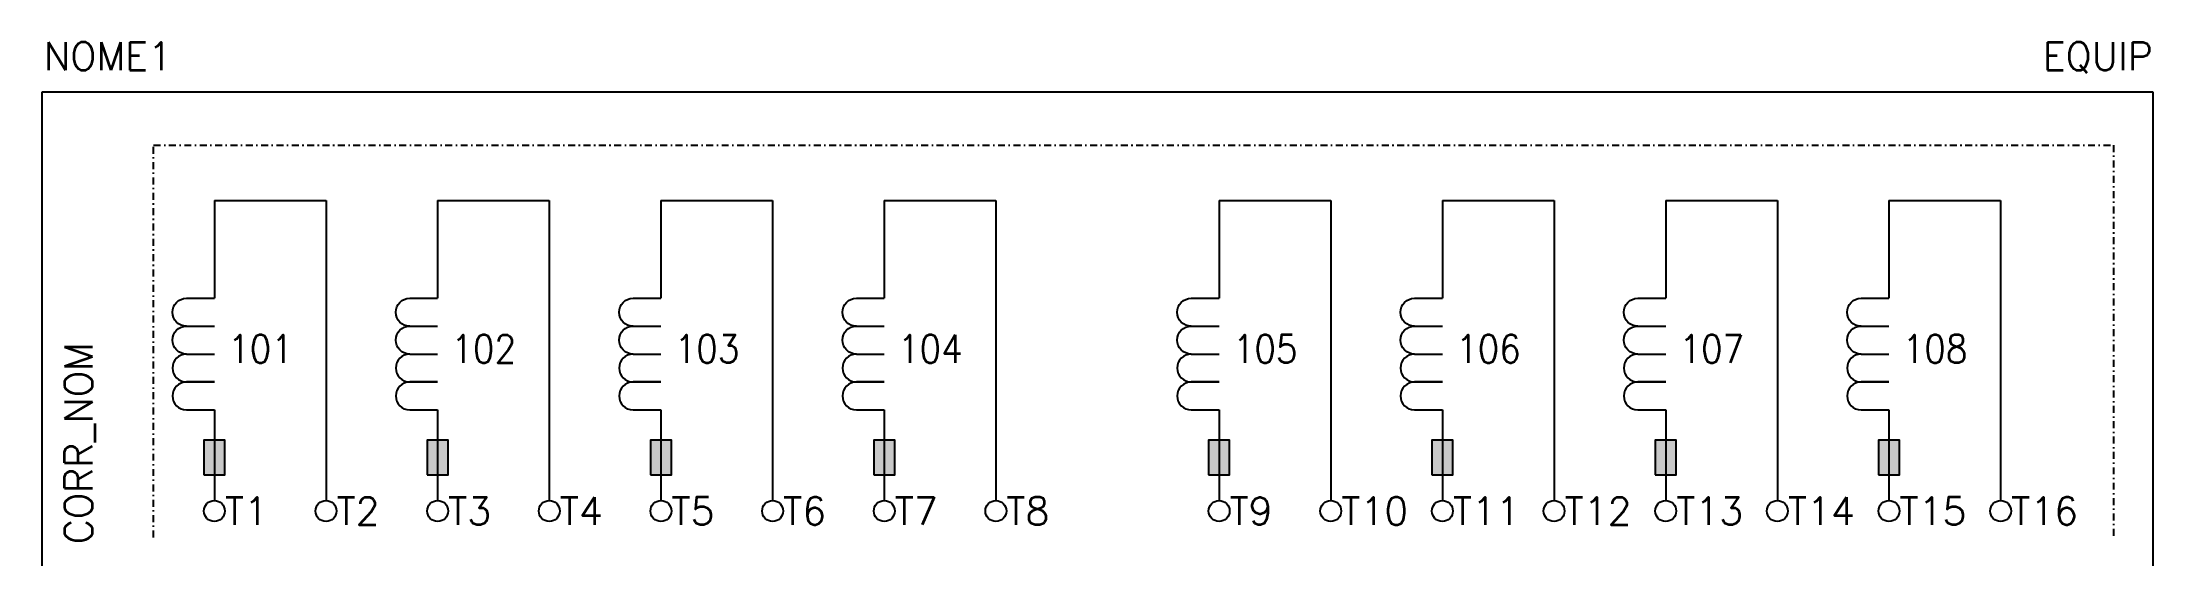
# Model space of a CAD drawing. Extents: x 377 to 529, y 279 to 317.
import ezdxf
from ezdxf.enums import TextEntityAlignment as Align

# ---------------------------------------------------------------- set-up
doc = ezdxf.new("R2010")
doc.units = 0
doc.header["$MEASUREMENT"] = 0
doc.linetypes.add('DASHDOT', pattern=[1, 0.5, -0.25, 0, -0.25])
doc.layers.get('0').update_dxf_attribs({"linetype": 'CONTINUOUS'})
doc.styles.add('ROMANS', font='romans')

# ---------------------------------------------------------------- blocks, each defined once
blk = doc.blocks.new('RETANG')
at = {"color": 0}
blk.add_lwpolyline([(2.5, 0), (2.5, 1.5), (0, 1.5), (0, 0)], close=True, dxfattribs=at)
blk.add_solid([(0, 0), (0, 1.5), (2.5, 0), (2.5, 1.5)], dxfattribs=at)

msp = doc.modelspace()

# ---------------------------------------------------------------- linework, layer by layer
at = {"color": 0}
for p, q in [((377.5, 313.35), (528.72, 313.35)), ((377.5, 279.36), (377.5, 313.35)), ((528.72, 313.35), (528.72, 279.36)), ((389.83, 305.54), (397.83, 305.54)), ((389.83, 305.54), (389.83, 298.54)), ((397.83, 305.54), (397.83, 284.04)), ((405.83, 305.54), (413.83, 305.54)), ((405.83, 305.54), (405.83, 298.54)), ((413.83, 305.54), (413.83, 284.04)), ((421.83, 305.54), (429.83, 305.54)), ((421.83, 305.54), (421.83, 298.54)), ((429.83, 305.54), (429.83, 284.04)), ((437.83, 305.54), (445.83, 305.54)), ((437.83, 305.54), (437.83, 298.54)), ((445.83, 305.54), (445.83, 284.04)), ((461.82, 305.54), (469.82, 305.54)), ((461.82, 305.54), (461.82, 298.54)), ((469.82, 305.54), (469.82, 284.04)), ((477.82, 305.54), (485.82, 305.54)), ((477.82, 305.54), (477.82, 298.54)), ((485.82, 305.54), (485.82, 284.04)), ((493.82, 305.54), (501.82, 305.54)), ((493.82, 305.54), (493.82, 298.54)), ((501.82, 305.54), (501.82, 284.04)), ((509.82, 305.54), (517.82, 305.54)), ((509.82, 305.54), (509.82, 298.54)), ((517.82, 305.54), (517.82, 284.04)), ((389.83, 290.54), (389.83, 284.04)), ((405.83, 290.54), (405.83, 284.04)), ((421.83, 290.54), (421.83, 284.04)), ((437.83, 290.54), (437.83, 284.04)), ((461.82, 290.54), (461.82, 284.04)), ((477.82, 290.54), (477.82, 284.04)), ((493.82, 290.54), (493.82, 284.04)), ((509.82, 290.54), (509.82, 284.04))]:
    msp.add_line(p, q, dxfattribs=at)
at = {"color": 7, "linetype": 'DASHDOT'}
for p, q in [((385.48, 309.52), (525.91, 309.52)), ((385.48, 281.4), (385.48, 309.52)), ((525.91, 309.52), (525.91, 281.4))]:
    msp.add_line(p, q, dxfattribs=at)
for p, q in [((387.83, 298.54), (389.83, 298.54)), ((403.83, 298.54), (405.83, 298.54)), ((419.83, 298.54), (421.83, 298.54)), ((435.83, 298.54), (437.83, 298.54)), ((459.82, 298.54), (461.82, 298.54)), ((475.82, 298.54), (477.82, 298.54)), ((491.82, 298.54), (493.82, 298.54)), ((507.82, 298.54), (509.82, 298.54)), ((387.83, 296.54), (389.83, 296.54)), ((403.83, 296.54), (405.83, 296.54)), ((419.83, 296.54), (421.83, 296.54)), ((435.83, 296.54), (437.83, 296.54)), ((459.82, 296.54), (461.82, 296.54)), ((475.82, 296.54), (477.82, 296.54)), ((491.82, 296.54), (493.82, 296.54)), ((507.82, 296.54), (509.82, 296.54)), ((387.83, 294.54), (389.83, 294.54)), ((387.83, 294.54), (389.83, 294.54)), ((403.83, 294.54), (405.83, 294.54)), ((403.83, 294.54), (405.83, 294.54)), ((419.83, 294.54), (421.83, 294.54)), ((419.83, 294.54), (421.83, 294.54)), ((435.83, 294.54), (437.83, 294.54)), ((435.83, 294.54), (437.83, 294.54)), ((459.82, 294.54), (461.82, 294.54)), ((459.82, 294.54), (461.82, 294.54)), ((475.82, 294.54), (477.82, 294.54)), ((475.82, 294.54), (477.82, 294.54)), ((491.82, 294.54), (493.82, 294.54)), ((491.82, 294.54), (493.82, 294.54)), ((507.82, 294.54), (509.82, 294.54)), ((507.82, 294.54), (509.82, 294.54)), ((389.83, 292.54), (387.83, 292.54)), ((387.83, 292.54), (389.83, 292.54)), ((403.83, 292.54), (405.83, 292.54)), ((405.83, 292.54), (403.83, 292.54)), ((419.83, 292.54), (421.83, 292.54)), ((421.83, 292.54), (419.83, 292.54)), ((435.83, 292.54), (437.83, 292.54)), ((437.83, 292.54), (435.83, 292.54)), ((461.82, 292.54), (459.82, 292.54)), ((459.82, 292.54), (461.82, 292.54)), ((475.82, 292.54), (477.82, 292.54)), ((477.82, 292.54), (475.82, 292.54)), ((491.82, 292.54), (493.82, 292.54)), ((493.82, 292.54), (491.82, 292.54)), ((507.82, 292.54), (509.82, 292.54)), ((509.82, 292.54), (507.82, 292.54)), ((387.83, 290.54), (389.83, 290.54)), ((403.83, 290.54), (405.83, 290.54)), ((419.83, 290.54), (421.83, 290.54)), ((435.83, 290.54), (437.83, 290.54)), ((459.82, 290.54), (461.82, 290.54)), ((475.82, 290.54), (477.82, 290.54)), ((491.82, 290.54), (493.82, 290.54)), ((507.82, 290.54), (509.82, 290.54))]:
    msp.add_line(p, q)
for points in [[(387.83, 296.54, -1), (387.83, 298.54), (389.83, 298.54)], [(403.83, 296.54, -1), (403.83, 298.54), (405.83, 298.54)], [(419.83, 296.54, -1), (419.83, 298.54), (421.83, 298.54)], [(435.83, 296.54, -1), (435.83, 298.54), (437.83, 298.54)], [(459.82, 296.54, -1), (459.82, 298.54), (461.82, 298.54)], [(475.82, 296.54, -1), (475.82, 298.54), (477.82, 298.54)], [(491.82, 296.54, -1), (491.82, 298.54), (493.82, 298.54)], [(507.82, 296.54, -1), (507.82, 298.54), (509.82, 298.54)], [(387.83, 294.54, -1), (387.83, 296.54), (389.83, 296.54)], [(403.83, 294.54, -1), (403.83, 296.54), (405.83, 296.54)], [(419.83, 294.54, -1), (419.83, 296.54), (421.83, 296.54)], [(435.83, 294.54, -1), (435.83, 296.54), (437.83, 296.54)], [(459.82, 294.54, -1), (459.82, 296.54), (461.82, 296.54)], [(475.82, 294.54, -1), (475.82, 296.54), (477.82, 296.54)], [(491.82, 294.54, -1), (491.82, 296.54), (493.82, 296.54)], [(507.82, 294.54, -1), (507.82, 296.54), (509.82, 296.54)], [(387.83, 292.54, 1), (387.83, 290.54), (389.83, 290.54)], [(403.83, 292.54, 1), (403.83, 290.54), (405.83, 290.54)], [(419.83, 292.54, 1), (419.83, 290.54), (421.83, 290.54)], [(435.83, 292.54, 1), (435.83, 290.54), (437.83, 290.54)], [(459.82, 292.54, 1), (459.82, 290.54), (461.82, 290.54)], [(475.82, 292.54, 1), (475.82, 290.54), (477.82, 290.54)], [(491.82, 292.54, 1), (491.82, 290.54), (493.82, 290.54)], [(507.82, 292.54, 1), (507.82, 290.54), (509.82, 290.54)]]:
    msp.add_lwpolyline(points, format="xyb")
for centre in [(389.83, 283.29), (397.83, 283.29), (405.83, 283.29), (413.83, 283.29), (421.83, 283.29), (429.83, 283.29), (437.83, 283.29), (445.83, 283.29), (461.82, 283.29), (469.82, 283.29), (477.82, 283.29), (485.82, 283.29), (493.82, 283.29), (501.82, 283.29), (509.82, 283.29), (517.82, 283.29)]:
    msp.add_circle(centre, 0.75)
for centre in [(387.83, 293.54), (403.83, 293.54), (419.83, 293.54), (435.83, 293.54), (459.82, 293.54), (475.82, 293.54), (491.82, 293.54), (507.82, 293.54)]:
    msp.add_arc(centre, 1, 90, 270)

# ---------------------------------------------------------------- block references
at = {"rotation": 270}
for p in [(389.08, 288.38), (405.08, 288.38), (421.08, 288.38), (437.08, 288.38), (461.07, 288.38), (477.07, 288.38), (493.07, 288.38), (509.07, 288.38)]:
    msp.add_blockref('RETANG', p, dxfattribs=at)

# ---------------------------------------------------------------- texts
at = {"linetype": 'Continuous', "style": 'ROMANS', "width": 0.9}
for s, p in [('101', (390.82, 294.92)), ('102', (406.82, 294.92)), ('103', (422.82, 294.92)), ('104', (438.82, 294.92)), ('105', (462.81, 294.92)), ('106', (478.81, 294.92)), ('107', (494.81, 294.92)), ('108', (510.81, 294.92))]:
    msp.add_text(s, height=2, dxfattribs=at).set_placement(p, align=Align.MIDDLE_LEFT)
at = {"lineweight": -3, "style": 'ROMANS'}
msp.add_attdef('NOME1', text='', height=2, dxfattribs=at).set_placement((382.2, 315.9), align=Align.MIDDLE_CENTER)
msp.add_attdef('EQUIP', text='', height=2, dxfattribs=at).set_placement((528.72, 315.9), align=Align.MIDDLE_RIGHT)
msp.add_attdef('CORR_NOM', text='', height=2, rotation=90, dxfattribs=at).set_placement((380.09, 280.91), align=Align.MIDDLE_LEFT)
for tag, p in [('T1', (390.58, 283.29)), ('T2', (398.58, 283.29)), ('T3', (406.58, 283.29)), ('T4', (414.58, 283.29)), ('T5', (422.58, 283.29)), ('T6', (430.58, 283.29)), ('T7', (438.58, 283.29)), ('T8', (446.58, 283.29)), ('T9', (462.57, 283.29)), ('T10', (470.57, 283.29)), ('T11', (478.57, 283.29)), ('T12', (486.57, 283.29)), ('T13', (494.57, 283.29)), ('T14', (502.57, 283.29)), ('T15', (510.57, 283.29)), ('T16', (518.57, 283.29))]:
    msp.add_attdef(tag, text='', height=2, dxfattribs=at).set_placement(p, align=Align.MIDDLE_LEFT)

doc.saveas('drawing.dxf')
